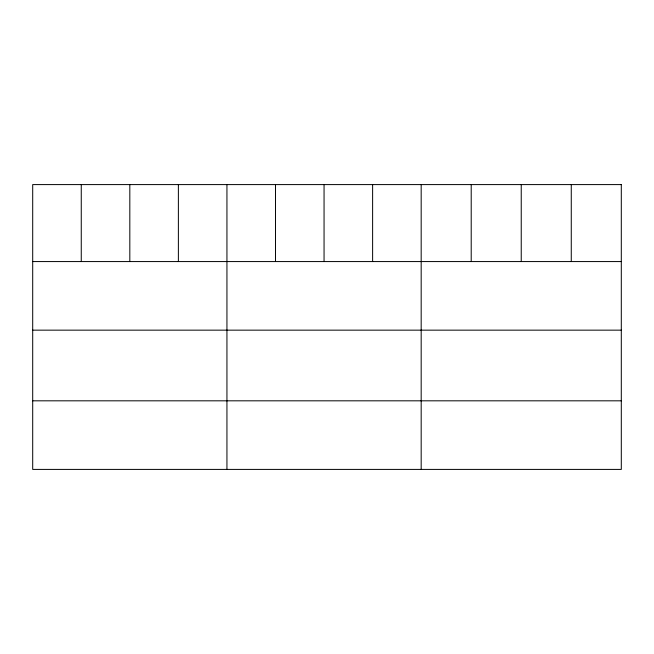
<?xml version="1.0" encoding="UTF-8"?>
<svg xmlns="http://www.w3.org/2000/svg" width="654" height="654" viewBox="0 0 654 654"><rect width="100%" height="100%" fill="white"/><g stroke="black" fill="none" stroke-linecap="round" stroke-linejoin="round"><path stroke-width="0.98" d="M32.7 261.567L621.3 261.567M32.7 330.156L621.3 330.156M32.7 400.82L621.3 400.82M571.269 184.591L571.269 261.567M521.238 184.591L521.238 261.567M471.207 184.591L471.207 261.567M421.176 184.591L421.176 469.409M372.617 184.591L372.617 261.567M324.057 184.591L324.057 261.567M275.498 184.591L275.498 261.567M226.938 184.591L226.938 469.409M178.379 184.591L178.379 261.567M129.819 184.591L129.819 261.567M81.26 184.591L81.26 261.567M621.3 184.591L32.7 184.591L32.7 469.409L621.3 469.409L621.3 184.591"/></g></svg>
